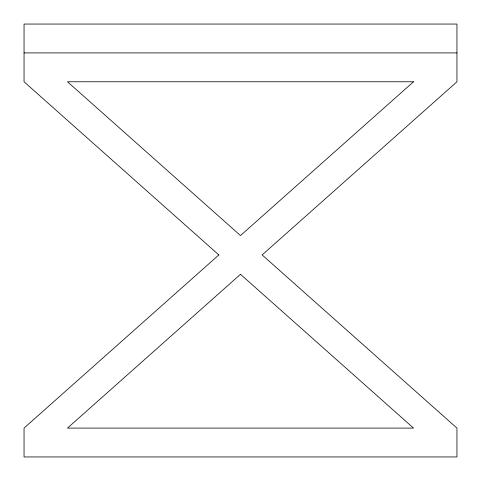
<?xml version="1.0" encoding="UTF-8"?>
<svg xmlns="http://www.w3.org/2000/svg" width="481" height="481" viewBox="0 0 481 481"><rect width="100%" height="100%" fill="white"/><g stroke="black" fill="none" stroke-linecap="round" stroke-linejoin="round"><path stroke-width="0.72" d="M24.05 52.91L456.95 52.91M413.51 81.77L240.5 235.558L67.49 81.77L413.51 81.77M218.855 254.93L24.05 428.09L24.05 456.95L456.95 456.95L456.95 428.09L262.145 254.93L456.95 81.77L456.95 24.05L24.05 24.05L24.05 81.77L218.855 254.93M240.5 274.302L67.49 428.09L413.51 428.09L240.5 274.302"/></g></svg>
